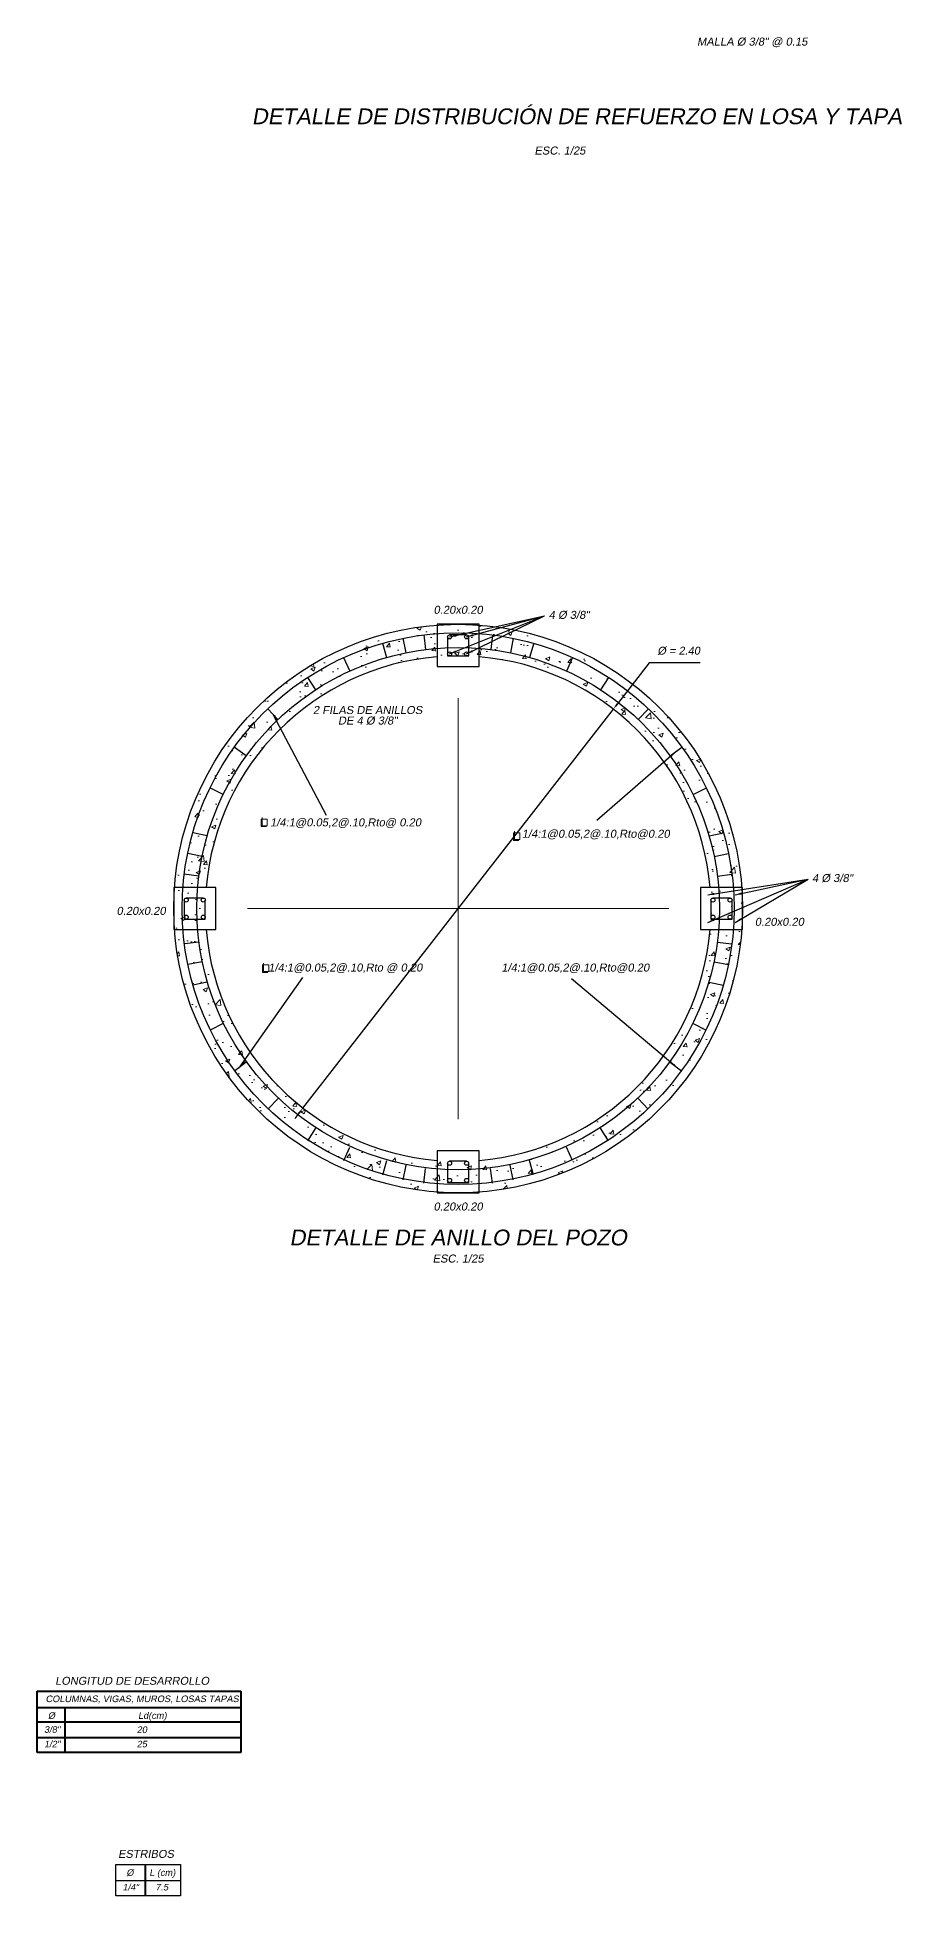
# Model space of a CAD drawing. Header units: metres. Extents: x 4293 to 4528, y 2596 to 2639.
# Drawn here: x 4412.27 to 4416.38, y 2611.11 to 2619.94 of the extents above; entities that cross this region are included whole.
import ezdxf
from ezdxf.enums import TextEntityAlignment as Align

# ---------------------------------------------------------------- set-up
doc = ezdxf.new("R2010")
doc.units = ezdxf.units.M
for name, color, linetype, lineweight in [('a. acero', 150, 'Continuous', 25), ('a. titulos', 106, 'Continuous', 25), ('A.Pen 0.3', 3, 'Continuous', 30), ('A.Texto', 180, 'Continuous', 5), ('cimiento', 6, 'Continuous', 30), ('concreto', 252, 'Continuous', 5), ('Cotas', 170, 'Continuous', 5), ('Muro', 7, 'Continuous', 40), ('Sombreados', 8, 'Continuous', 5)]:
    doc.layers.add(name, color=color, linetype=linetype, lineweight=lineweight)
doc.styles.add('ARIAL', font='arial.ttf', dxfattribs={"oblique": 10})
doc.dimstyles.new('Esc 1-25', dxfattribs={"dimscale": 0.25, "dimtxt": 0.15, "dimasz": 0.125, "dimexe": 0.1, "dimexo": 0.1, "dimgap": 0.15, "dimtad": 2, "dimtih": 1, "dimtoh": 1, "dimzin": 4, "dimdsep": 46, "dimtxsty": 'ARIAL', "dimblk": 'ARCHTICK', "dimcen": 0.5, "dimdle": 0.1, "dimadec": 0, "dimazin": 0, "dimtfac": 1, "dimtofl": 0, "dimtmove": 2, "dimatfit": 3, "dimfxl": 1, "dimtolj": 1, "dimtzin": 0, "dimarcsym": 1})
doc.dimstyles.new('Esc 1-25$3', dxfattribs={"dimscale": 0.25, "dimtxt": 0.15, "dimasz": 0.125, "dimexe": 0.1, "dimexo": 0.1, "dimgap": 0.15, "dimtad": 2, "dimtih": 1, "dimtoh": 1, "dimzin": 1, "dimdsep": 46, "dimtxsty": 'ARIAL', "dimcen": 0.5, "dimdle": 0.1, "dimadec": 0, "dimazin": 0, "dimtfac": 1, "dimtmove": 0, "dimatfit": 3, "dimfxl": 1, "dimtolj": 1, "dimtzin": 0, "dimarcsym": 1})

# ---------------------------------------------------------------- blocks, each defined once
blk = doc.blocks.new('_ArchTick')
at = {"color": 0, "linetype": 'ByBlock', "const_width": 0.15}
blk.add_lwpolyline([(-0.5, -0.5), (0.5, 0.5)], dxfattribs=at)
blk = doc.blocks.new('*D499')
at = {"layer": 'Cotas', "color": 0, "lineweight": -2, "transparency": 16777216}
for p, q in [((4415.1776, 2616.9684), (4415.0265, 2616.774)), ((4415.4201, 2616.9684), (4415.1776, 2616.9684)), ((4413.5341, 2614.8547), (4415.0073, 2616.7493)), ((4413.5149, 2614.83), (4413.4957, 2614.8054))]:
    blk.add_line(p, q, dxfattribs=at)
at = {"layer": 'Cotas', "color": 0, "transparency": 16777216}
for points in [[(4415.0224, 2616.7772), (4415.0306, 2616.7708), (4415.0073, 2616.7493)], [(4413.5108, 2614.8332), (4413.519, 2614.8268), (4413.5341, 2614.8547)]]:
    blk.add_solid(points, dxfattribs=at)
at = {"layer": 'Defpoints', "color": 0, "transparency": 16777216}
for p in [(4415.0073, 2616.7493), (4413.5341, 2614.8547)]:
    blk.add_point(p, dxfattribs=at)
at = {"layer": 'Cotas', "color": 0, "transparency": 16777216, "insert": (4415.3176, 2617.0261), "char_height": 0.0375, "attachment_point": 5, "style": 'ARIAL'}
blk.add_mtext('\\A1;%%C = 2.40', dxfattribs=at)

msp = doc.modelspace()

# ---------------------------------------------------------------- hatches: boundary and pattern name
at = {"layer": 'concreto', "ltscale": 0.5}
h = msp.add_hatch(dxfattribs=at)
h.set_pattern_fill('AR-CONC', color=256, scale=0.03, style=0)
h.set_pattern_definition([(50, (4233.60234, 2617.94729), (0.21517805, -0.01882564), [0.0225, -0.2475]), (355, (4233.60234, 2617.94729), (-0.0416254, 0.22565764), [0.018, -0.198]), (100.4514, (4233.62027, 2617.94572), (0.17355281, 0.20683186), [0.01912206, -0.21034263]), (46.1842, (4233.60234, 2618.0073), (0.3201723, -0.0496557), [0.03375, -0.37125]), (96.6356, (4233.62902, 2618.00315), (0.2803988, 0.29223536), [0.0286831, -0.3155139]), (351.1842, (4233.60234, 2618.0073), (0.2803986, 0.2922356), [0.027, -0.297]), (21, (4233.63234, 2617.99229), (0.17907212, -0.12078567), [0.0225, -0.2475]), (326, (4233.63234, 2617.99229), (0.0729946, 0.21754501), [0.018, -0.198]), (71.4514, (4233.64726, 2617.98222), (0.2520668, 0.09675915), [0.01912206, -0.21034263]), (37.5, (4233.60234, 2617.94729), (0.003647957, 0.099868156), [0, -0.1956, 0, -0.201, 0, -0.19875]), (7.5, (4233.60234, 2617.94729), (0.07892086, 0.118323514), [0, -0.1146, 0, -0.1911, 0, -0.07575]), (327.5, (4233.53544, 2617.94729), (0.16014673, -0.00676646), [0, -0.075, 0, -0.234, 0, -0.3105]), (317.5, (4233.50544, 2617.94729), (0.17495585, 0.0300315), [0, -0.0975, 0, -0.1554, 0, -0.2205])])
h.paths.add_polyline_path([(4412.9207, 2615.802, 1), (4415.6207, 2615.802, 1)])
h.paths.add_polyline_path([(4414.1707, 2616.9978, -0.414214), (4415.4665, 2615.902, -0.463974), (4414.1707, 2614.6062, -0.414214), (4413.0748, 2615.902, -0.366144)], flags=16)

# ---------------------------------------------------------------- linework, layer by layer
at = {"ltscale": 0.5}
msp.add_lwpolyline([(4413.0404, 2615.9567), (4412.9709, 2615.9654)], dxfattribs=at)
at = {"layer": 'a. acero'}
for points in [[(4414.1073, 2617.1018), (4414.116, 2617.0323)], [(4414.2207, 2617.0925), (4414.2207, 2617.002)], [(4414.3111, 2617.102), (4414.2302, 2617.102)], [(4414.3207, 2617.002), (4414.3207, 2617.0925)], [(4414.434, 2617.1018), (4414.4253, 2617.0323)], [(4413.9122, 2617.062), (4413.9313, 2616.9947)], [(4414.0088, 2617.0856), (4414.0228, 2617.017)], [(4414.2207, 2617.002), (4414.3207, 2617.002)], [(4414.5325, 2617.0856), (4414.5185, 2617.017)], [(4414.6292, 2617.062), (4414.61, 2616.9947)], [(4413.7271, 2616.9939), (4413.7561, 2616.9302)], [(4414.8142, 2616.9939), (4414.7852, 2616.9302)], [(4413.5563, 2616.9001), (4413.5944, 2616.8413)], [(4414.9851, 2616.9001), (4414.947, 2616.8413)], [(4413.3676, 2616.751), (4413.4157, 2616.7002)], [(4415.1737, 2616.751), (4415.1256, 2616.7002)], [(4413.2645, 2616.5268), (4413.2083, 2616.5693)], [(4415.2768, 2616.5268), (4415.3331, 2616.5693)], [(4413.1553, 2616.3438), (4413.0925, 2616.375)], [(4415.386, 2616.3438), (4415.4488, 2616.375)], [(4413.0796, 2616.1471), (4413.0108, 2616.1611)], [(4415.4617, 2616.1471), (4415.5305, 2616.1611)], [(4413.0557, 2616.0499), (4412.9871, 2616.0639)], [(4415.4856, 2616.0499), (4415.5542, 2616.0639)], [(4413.0404, 2615.9567), (4412.9709, 2615.9654)], [(4415.501, 2615.9567), (4415.5704, 2615.9654)], [(4413.0611, 2615.852), (4412.9802, 2615.852)], [(4415.5611, 2615.852), (4415.4802, 2615.852)], [(4412.9707, 2615.8425), (4412.9707, 2615.752)], [(4413.0707, 2615.752), (4413.0707, 2615.8425)], [(4415.4707, 2615.8425), (4415.4707, 2615.752)], [(4415.5707, 2615.752), (4415.5707, 2615.8425)], [(4412.9707, 2615.752), (4413.0707, 2615.752)], [(4415.4707, 2615.752), (4415.5707, 2615.752)], [(4413.0409, 2615.6432), (4412.9714, 2615.6345)], [(4415.5005, 2615.6432), (4415.5699, 2615.6345)], [(4413.0562, 2615.55), (4412.9876, 2615.536)], [(4415.4851, 2615.55), (4415.5537, 2615.536)], [(4413.0802, 2615.4529), (4413.0114, 2615.4388)], [(4415.4612, 2615.4529), (4415.53, 2615.4388)], [(4413.1558, 2615.2561), (4413.093, 2615.2249)], [(4415.3855, 2615.2561), (4415.4483, 2615.2249)], [(4413.2651, 2615.0731), (4413.2088, 2615.0306)], [(4415.2763, 2615.0731), (4415.3326, 2615.0306)], [(4413.3681, 2614.8489), (4413.4163, 2614.8997)], [(4415.1732, 2614.8489), (4415.1251, 2614.8997)], [(4413.5568, 2614.6998), (4413.5949, 2614.7586)], [(4414.9845, 2614.6998), (4414.9465, 2614.7586)], [(4413.7277, 2614.606), (4413.7566, 2614.6697)], [(4414.8137, 2614.606), (4414.7847, 2614.6697)], [(4413.9127, 2614.5379), (4413.9319, 2614.6052)], [(4414.0094, 2614.5143), (4414.0233, 2614.5829)], [(4414.1078, 2614.4981), (4414.1165, 2614.5676)], [(4414.2207, 2614.5925), (4414.2207, 2614.502)], [(4414.3111, 2614.602), (4414.2302, 2614.602)], [(4414.3207, 2614.502), (4414.3207, 2614.5925)], [(4414.4335, 2614.4981), (4414.4248, 2614.5676)], [(4414.532, 2614.5143), (4414.518, 2614.5829)], [(4414.6286, 2614.5379), (4414.6095, 2614.6052)], [(4414.2207, 2614.502), (4414.3207, 2614.502)]]:
    msp.add_lwpolyline(points, dxfattribs=at)
for centre, radius in [((4414.2707, 2615.802), 1.31), ((4414.2302, 2617.0925), 0.00953), ((4414.3111, 2617.0925), 0.00953), ((4414.2707, 2615.802), 1.24), ((4414.2302, 2617.0115), 0.00953), ((4414.3111, 2617.0115), 0.00953), ((4412.9802, 2615.8425), 0.00953), ((4413.0611, 2615.8425), 0.00953), ((4415.4802, 2615.8425), 0.00953), ((4415.5611, 2615.8425), 0.00953), ((4412.9802, 2615.7615), 0.00953), ((4413.0611, 2615.7615), 0.00953), ((4415.4802, 2615.7615), 0.00953), ((4415.5611, 2615.7615), 0.00953), ((4414.2302, 2614.5925), 0.00953), ((4414.3111, 2614.5925), 0.00953), ((4414.2302, 2614.5115), 0.00953), ((4414.3111, 2614.5115), 0.00953)]:
    msp.add_circle(centre, radius, dxfattribs=at)
at = {"layer": 'A.Pen 0.3'}
msp.add_line((4412.6456, 2611.1866), (4412.9523, 2611.1866), dxfattribs=at)
msp.add_lwpolyline([(4412.6456, 2611.262), (4412.9523, 2611.262), (4412.9523, 2611.1138), (4412.6456, 2611.1138)], close=True, dxfattribs=at)
at = {"layer": 'A.Texto'}
for p, q in [((4413.365, 2616.2271), (4413.3355, 2616.2271)), ((4413.3355, 2616.2271), (4413.3355, 2616.1916)), ((4413.34, 2616.2351), (4413.34, 2616.1958)), ((4413.365, 2616.1958), (4413.365, 2616.2271)), ((4413.3355, 2616.1916), (4413.3604, 2616.1916)), ((4413.34, 2616.1958), (4413.365, 2616.1958)), ((4414.5633, 2616.1617), (4414.5338, 2616.1617)), ((4414.5338, 2616.1617), (4414.5338, 2616.1262)), ((4414.5338, 2616.1262), (4414.5588, 2616.1262)), ((4414.5384, 2616.1698), (4414.5384, 2616.1304)), ((4414.5384, 2616.1304), (4414.5633, 2616.1304)), ((4414.5633, 2616.1304), (4414.5633, 2616.1617)), ((4413.3716, 2615.5345), (4413.3421, 2615.5345)), ((4413.3421, 2615.5345), (4413.3421, 2615.499)), ((4413.3421, 2615.499), (4413.367, 2615.499)), ((4413.3466, 2615.5426), (4413.3466, 2615.5032)), ((4413.3466, 2615.5032), (4413.3716, 2615.5032)), ((4413.3716, 2615.5032), (4413.3716, 2615.5345))]:
    msp.add_line(p, q, dxfattribs=at)
at = {"layer": 'cimiento'}
for points in [[(4414.3707, 2616.952), (4414.3707, 2617.152), (4414.1707, 2617.152), (4414.1707, 2616.952)], [(4413.1207, 2615.702), (4413.1207, 2615.902), (4412.9207, 2615.902), (4412.9207, 2615.702)], [(4415.6207, 2615.702), (4415.6207, 2615.902), (4415.4207, 2615.902), (4415.4207, 2615.702)], [(4414.3707, 2614.452), (4414.3707, 2614.652), (4414.1707, 2614.652), (4414.1707, 2614.452)]]:
    msp.add_lwpolyline(points, close=True, dxfattribs=at)
msp.add_circle((4414.2707, 2615.802), 1.35, dxfattribs=at)
for start, end in [(94.78019, 175.21981), (4.78019, 85.21981), (184.78019, 265.21981), (274.78019, 355.21981)]:
    msp.add_arc((4414.2707, 2615.802), 1.2, start, end, dxfattribs=at)
at = {"layer": 'Muro'}
for p, q in [((4412.2728, 2612.0863), (4413.2393, 2612.0863)), ((4412.2728, 2611.7942), (4412.2728, 2612.0863)), ((4413.2393, 2612.0863), (4413.2393, 2611.7942)), ((4412.2728, 2612.0086), (4413.2393, 2612.0086)), ((4412.4046, 2612.0086), (4412.4046, 2611.7942)), ((4413.2393, 2611.9388), (4412.2728, 2611.9388)), ((4413.2393, 2611.8642), (4412.2728, 2611.8642)), ((4413.2393, 2611.7942), (4412.2728, 2611.7942)), ((4412.7846, 2611.262), (4412.7846, 2611.1138))]:
    msp.add_line(p, q, dxfattribs=at)
at = {"layer": 'Sombreados'}
for p, q in [((4414.2707, 2616.802), (4414.2707, 2614.802)), ((4413.2707, 2615.802), (4415.2707, 2615.802))]:
    msp.add_line(p, q, dxfattribs=at)

# ---------------------------------------------------------------- texts
at = {"layer": 'a. titulos', "style": 'ARIAL', "oblique": 10}
for s, height, p in [('DETALLE DE DISTRIBUCIÓN DE REFUERZO EN LOSA Y TAPA', 0.075, (4414.834, 2619.5645)), ('ESC. 1/25', 0.038, (4414.754, 2619.4019)), ('DETALLE DE ANILLO DEL POZO', 0.075, (4414.2707, 2614.2401)), ('ESC. 1/25', 0.038, (4414.2707, 2614.1401))]:
    msp.add_text(s, height=height, dxfattribs=at).set_placement(p, align=Align.MIDDLE_CENTER)
at = {"layer": 'A.Texto', "ltscale": 0.005, "style": 'ARIAL', "oblique": 10}
for s, p in [('MALLA %%C 3/8" @ 0.15', (4415.6666, 2619.9193)), ('0.20x0.20', (4414.2707, 2617.2211)), ('4 %%C 3/8"', (4414.797, 2617.197)), ('2 FILAS DE ANILLOS', (4413.8411, 2616.745)), ('DE 4 %%C 3/8"', (4413.8411, 2616.695)), ('1/4:1@0.05,2@.10,Rto@ 0.20', (4413.7367, 2616.2115)), ('1/4:1@0.05,2@.10,Rto@0.20', (4414.9241, 2616.1575)), ('4 %%C 3/8"', (4416.047, 2615.947)), ('0.20x0.20', (4412.7661, 2615.7912)), ('0.20x0.20', (4415.7954, 2615.7393)), ('1/4:1@0.05,2@.10,Rto @ 0.20', (4413.7354, 2615.5222)), ('1/4:1@0.05,2@.10,Rto@0.20', (4414.8269, 2615.522)), ('0.20x0.20', (4414.2707, 2614.3873))]:
    msp.add_text(s, height=0.038, dxfattribs=at).set_placement(p, align=Align.MIDDLE_CENTER)
at = {"layer": 'A.Texto', "style": 'ARIAL', "oblique": 10}
for s, height, p in [('LONGITUD DE DESARROLLO', 0.0375, (4412.3582, 2612.1161)), ('COLUMNAS, VIGAS, MUROS, LOSAS TAPAS', 0.03125, (4412.3128, 2612.0337)), ('%%C', 0.03125, (4412.3237, 2611.9542)), ('            Ld(cm)', 0.03125, (4412.6063, 2611.9542)), ('3/8"', 0.03125, (4412.3057, 2611.8881)), ('20', 0.03125, (4412.7455, 2611.887)), ('1/2"', 0.03125, (4412.3057, 2611.8188)), ('25', 0.03125, (4412.7455, 2611.8188)), ('ESTRIBOS', 0.0375, (4412.657, 2611.2942)), ('%%C', 0.03125, (4412.6964, 2611.2083)), ('L (cm)', 0.03125, (4412.8052, 2611.2083)), ('1/4"', 0.03125, (4412.6784, 2611.1393)), ('7.5', 0.03125, (4412.8342, 2611.1393))]:
    msp.add_text(s, height=height, dxfattribs=at).set_placement(p)

# ---------------------------------------------------------------- dimensions: what is measured, and where the dimension line sits
at = {"layer": 'Cotas'}
dim = msp.add_diameter_dim_2p(p1=(4413.5341, 2614.8547), p2=(4415.0073, 2616.7493), dimstyle='Esc 1-25$3', override={"dimpost": '%%C = <>'}, dxfattribs=at)
dim.commit()
dim.dimension.update_dxf_attribs({"geometry": '*D499', "text_midpoint": (4415.3176, 2616.9684), "dimtype": 163})

# ---------------------------------------------------------------- leaders
at = {"layer": 'A.Texto', "ltscale": 0.005}
for points in [[(4414.2302, 2617.0925), (4414.6813, 2617.1917)], [(4414.2302, 2617.0115), (4414.6813, 2617.1917)], [(4414.3111, 2617.0925), (4414.6813, 2617.1917)], [(4414.3111, 2617.0115), (4414.6813, 2617.1917)], [(4413.3917, 2616.7256), (4413.6446, 2616.2464)], [(4415.3049, 2616.548), (4414.9284, 2616.2202)], [(4415.4552, 2615.8675), (4415.9313, 2615.9417)], [(4415.4552, 2615.7365), (4415.9313, 2615.9417)], [(4415.5861, 2615.8675), (4415.9313, 2615.9417)], [(4415.5861, 2615.7365), (4415.9313, 2615.9417)], [(4413.2369, 2615.0519), (4413.5341, 2615.4742)], [(4415.2992, 2615.0558), (4414.8092, 2615.469)]]:
    msp.add_leader(points, dimstyle='Esc 1-25', override={"dimgap": 0.15, "dimtad": 0}, dxfattribs=at)

doc.saveas('drawing.dxf')
